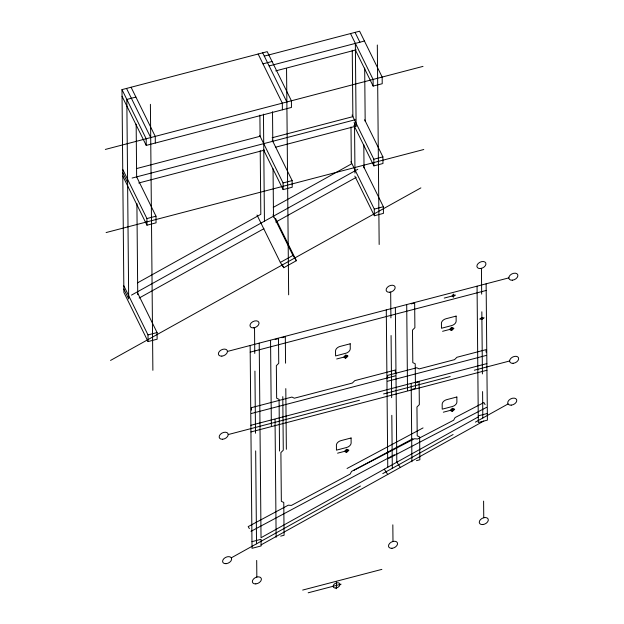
<?xml version="1.0" encoding="UTF-8"?>
<svg xmlns="http://www.w3.org/2000/svg" width="624" height="624" viewBox="0 0 624 624"><rect width="100%" height="100%" fill="white"/><g stroke="black" fill="none" stroke-linecap="round" stroke-linejoin="round"><path stroke-width="0.94" d="M137.491 282.883L260.816 214.321L260.224 150.649M273.265 207.394L351.335 163.987L350.992 126.992M131.508 295.105L357.802 169.283M139.175 298.038L263.921 228.68M275.785 222.082L356.156 177.403M280.324 262.431L292.929 255.419L296.361 260.715L283.756 267.727L280.324 262.431L256.994 215.015M110.542 360.43L420.88 187.886M478.265 416.926L261.027 537.709L259.217 343.13M231.317 557.825L360.446 486.034M382.777 473.616L453.094 434.522M475.402 422.12L508.037 403.97M261.089 544.869L483.725 421.083M347.053 468.484L423.049 427.916M412.916 438.664L351.562 471.416L350.165 474.053L291.408 505.417L288.304 505.183L248.188 526.601L249.382 528.629M250.973 531.344L394.477 454.748M353.66 470.449L414.508 438.727L417.589 439L453.64 420.209L455.091 417.573L483.92 402.542L485.074 404.602M388.354 458.562L486.595 407.347M137.561 292.89L157.076 332.553L157.131 339.199L148.06 341.578L123.88 292.43L121.992 89.614L267.22 51.652L291.4 100.792L291.463 107.445L146.234 145.408L122.054 96.268M264.287 56.113L359.596 31.2L382.161 77.064L382.223 83.717L373.144 86.089L355.267 49.741M135.907 97.071L126.828 99.442L128.684 298.935L123.848 289.107M262.977 63.851L272.056 61.48M269.123 65.941L364.432 41.028M275.738 70.879L356.21 49.842M105.331 149.432L423.01 66.386M136.789 168.511L260.091 136.282L259.896 115.105M272.119 137.756L352.872 116.649L352.256 50.232M132.109 178.051L355.274 119.714M138.746 182.988L264.56 150.095M275.8 147.155L355.337 126.36M155.992 216.185L156.055 222.83L146.975 225.202L146.913 218.556L155.992 216.185L136.477 176.522M292.141 180.593L292.204 187.239L283.124 189.61L283.062 182.965L292.141 180.593L272.197 140.072M382.902 156.866L382.964 163.511L373.893 165.883L373.831 159.237L382.902 156.866L364.666 119.792M106.103 232.557L423.782 149.51M383.37 206.739L383.432 213.385L374.353 215.756L374.291 209.11L383.37 206.739L363.425 166.218M148.06 341.578L147.997 334.924L157.076 332.553M227.448 351.429L508.825 277.875M275.106 339.487L278.507 338.598L278.741 363.285L276.354 365.68L276.65 398.221L279.076 399.36L279.552 451.058M281.915 337.717L285.316 336.827L285.566 363.184M411.255 303.896L414.656 303.007L414.89 327.694L412.495 330.088L412.799 362.63L415.225 363.769L415.451 388.456L412.051 389.345M444.233 298.077L455.575 295.113M250.201 352.147L486.19 290.456M479.638 319.051L484.169 317.866M336.703 358.979L348.052 356.015M442.595 331.297L453.944 328.333M251.456 413.478L395.32 375.874M387.637 381.217L486.112 355.469M250.879 425.295L486.868 363.605M415.724 382.715L419.125 381.833L419.336 404.633L416.949 407.027L417.214 435.817L419.64 436.948L419.851 459.755L416.45 460.645M228.22 434.554L359.455 400.249M383.557 393.947L450.216 376.522M474.326 370.219L509.597 361M250.942 431.948L486.931 370.258M443.344 412.199L454.693 409.235M478.257 415.849L487.336 413.478M337.576 453.18L348.925 450.216M251.963 541.671L261.043 539.292L261.105 545.945L252.026 548.317L250.138 345.501M280.667 536.133L284.076 535.244L283.772 502.468L281.346 501.329L280.894 452.595L283.28 450.2L282.789 396.638M302.679 590.07L381.872 569.369M308.17 592.8L341.071 584.197M396.895 462.166L400.327 467.454M384.29 469.17L387.722 474.466M355.056 32.386L359.892 42.214M350.516 33.571L373.09 79.435L373.144 86.089M352.069 115.011L373.831 159.237M354.112 122.429L356.125 126.524L355.352 43.399M353.948 125.362L373.893 165.883M350.961 161.694L374.291 209.11M354.838 176.101L374.353 215.756M262.681 52.837L286.861 101.977M258.141 54.023L282.321 103.163L282.383 109.816M259.732 135.548L283.062 182.965M263.609 149.955L283.124 189.61M275.574 218.47L296.361 260.715M272.992 214.898L292.929 255.419M282.056 264.28L283.756 267.727M131.071 87.243L155.251 136.383L155.314 143.036M126.532 88.429L150.712 137.569M121.992 89.614L146.172 138.754L146.234 145.408M122.733 169.416L146.913 218.556M122.764 172.739L127.6 182.567M122.795 176.062L146.975 225.202M123.817 285.784L147.997 334.924M486.127 283.811L487.399 420.131L478.319 422.503L477.056 286.182M481.439 268.351L481.673 294.146M481.837 311.805L482.414 373.916M482.586 391.576L482.828 417.986M483.6 501.111L483.756 517.733M453.289 294.044L453.32 297.367M451.659 327.265L451.69 330.587M452.408 408.166L452.439 411.489M411.185 383.893L411.91 461.815M406.715 305.066L407.511 390.515M395.366 307.538L396.802 462.22M390.671 292.079L390.913 317.873M391.076 335.533L391.654 397.652M391.817 415.311L392.309 468.32M392.831 524.839L392.987 541.46M386.287 309.91L387.754 467.251M377.317 45.006L379.166 244.499M364.681 68.094L365.173 121.251M363.815 144.854L364.026 167.872M354.51 123.248L354.978 173.121M345.766 354.947L345.797 358.27M346.64 449.147L346.671 452.47M336.5 582.059L336.562 588.713M286.549 68.734L288.655 294.824M285.8 388.619L286.361 449.288M272.516 111.743L272.797 141.703M273.047 168.8L273.499 217.199M275.036 419.484L276.128 537.311M270.566 340.657L271.362 426.106M263.445 114.114L264.443 221.512M254.522 327.67L254.764 353.434M254.927 371.093L255.505 433.251M255.668 450.902L256.534 543.808M256.69 560.43L256.838 577.052M150.4 104.325L152.872 370.313M136.157 124.137L136.648 177.294M136.898 203.471L137.74 294.622M486.096 352.139L486.08 349.651L456.924 357.271L454.529 359.666L419.18 368.901L416.754 367.77L387.598 375.391L387.621 377.887M395.304 372.544L395.288 370.048L354.783 380.64L352.388 383.027L294.349 398.206L291.923 397.067L251.425 407.659L251.441 410.155M350.212 343.785L340.033 346.445A4.813 3.143 -26.2 0 0 335.533 350.953L335.579 355.937L345.751 353.278A4.813 3.143 -26.2 0 0 350.259 348.769L350.212 343.785M456.105 316.103L445.926 318.763A4.813 3.143 -26.2 0 0 441.425 323.271L441.472 328.255L451.643 325.595A4.813 3.143 -26.2 0 0 456.152 321.087L456.105 316.103M456.854 397.004L446.683 399.664A4.813 3.143 -26.2 0 0 442.174 404.173L442.221 409.165L452.392 406.505A4.82 3.143 -26.2 0 0 456.901 401.989L456.854 397.004M351.086 437.986L340.915 440.645A4.813 3.143 -26.2 0 0 336.406 445.154L336.453 450.146L346.624 447.486A4.813 3.143 -26.2 0 0 351.133 442.978L351.086 437.986M480.363 268.538A4.813 3.143 -26.2 0 0 485.753 262.954A4.813 3.143 -26.2 0 0 478.101 263.593A4.813 3.143 -26.2 0 0 480.363 268.538M482.742 524.573A4.813 3.143 -26.2 0 0 488.132 518.989A4.813 3.143 -26.2 0 0 480.48 519.62A4.813 3.143 -26.2 0 0 482.742 524.573M389.602 292.266A4.813 3.143 -26.2 0 0 394.984 286.681A4.813 3.143 -26.2 0 0 387.332 287.321A4.813 3.143 -26.2 0 0 389.602 292.266M391.981 548.301A4.813 3.143 -26.2 0 0 397.363 542.716A4.813 3.143 -26.2 0 0 389.711 543.348A4.813 3.143 -26.2 0 0 391.981 548.301M253.453 327.857A4.813 3.143 -26.2 0 0 258.843 322.273A4.813 3.143 -26.2 0 0 251.191 322.912A4.813 3.143 -26.2 0 0 253.453 327.857M255.832 583.892A4.813 3.143 -26.2 0 0 261.222 578.308A4.813 3.143 -26.2 0 0 253.57 578.939A4.813 3.143 -26.2 0 0 255.832 583.892M512.32 280.199A4.813 3.143 -26.2 0 0 517.702 274.615A4.813 3.143 -26.2 0 0 510.058 275.254A4.813 3.143 -26.2 0 0 512.32 280.199M221.871 356.132A4.813 3.143 -26.2 0 0 227.261 350.548A4.813 3.143 -26.2 0 0 219.609 351.179A4.813 3.143 -26.2 0 0 221.871 356.132M513.092 363.324A4.813 3.143 -26.2 0 0 518.474 357.739A4.813 3.143 -26.2 0 0 510.83 358.379A4.813 3.143 -26.2 0 0 513.092 363.324M222.643 439.249A4.813 3.143 -26.2 0 0 228.033 433.664A4.813 3.143 -26.2 0 0 220.381 434.304A4.813 3.143 -26.2 0 0 222.643 439.249M453.047 296.587A1.201 0.788 -26.2 0 0 454.389 295.183A1.201 0.788 -26.2 0 0 452.478 295.347A1.201 0.788 -26.2 0 0 453.047 296.587M481.642 319.332A1.201 0.788 -26.2 0 0 482.992 317.936A1.201 0.788 -26.2 0 0 481.073 318.1A1.201 0.788 -26.2 0 0 481.642 319.332M451.285 330.236A1.81 1.178 -26.2 0 0 453.305 328.146A1.81 1.178 -26.2 0 0 450.434 328.388A1.81 1.178 -26.2 0 0 451.285 330.236M345.392 357.919A1.81 1.178 -26.2 0 0 347.412 355.828A1.81 1.178 -26.2 0 0 344.542 356.07A1.81 1.178 -26.2 0 0 345.392 357.919M346.265 452.127A1.81 1.178 -26.2 0 0 348.286 450.029A1.81 1.178 -26.2 0 0 345.415 450.271A1.81 1.178 -26.2 0 0 346.265 452.127M452.033 411.146A1.81 1.178 -26.2 0 0 454.054 409.048A1.81 1.178 -26.2 0 0 451.183 409.289A1.81 1.178 -26.2 0 0 452.033 411.146M511.204 405.148A4.813 3.143 -26.2 0 0 516.586 399.563A4.813 3.143 -26.2 0 0 508.934 400.202A4.813 3.143 -26.2 0 0 511.204 405.148M226.075 563.675A4.813 3.143 -26.2 0 0 231.465 558.082A4.813 3.143 -26.2 0 0 223.813 558.722A4.813 3.143 -26.2 0 0 226.075 563.675M335.751 588.019A3.611 2.356 -26.2 0 0 339.791 583.83A3.611 2.356 -26.2 0 0 334.051 584.306A3.611 2.356 -26.2 0 0 335.751 588.019"/></g></svg>
